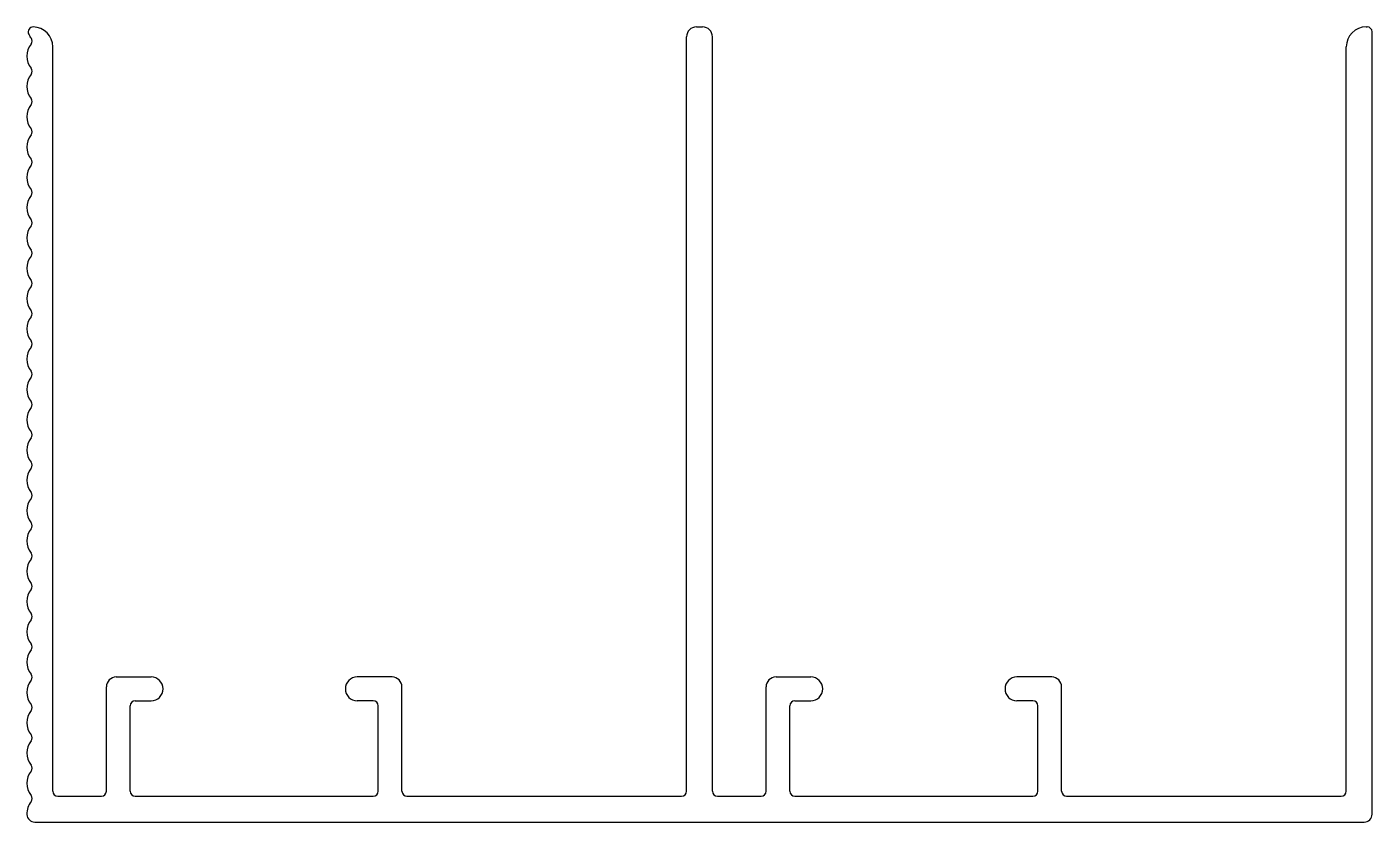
# Model space of a CAD drawing. Extents: x 2545.1 to 2612.8, y 1455.9 to 1495.9.
import ezdxf

# ---------------------------------------------------------------- set-up
doc = ezdxf.new("R2010")
doc.units = 0
doc.layers.get('0').update_dxf_attribs({"linetype": 'CONTINUOUS'})

msp = doc.modelspace()

# ---------------------------------------------------------------- linework, layer by layer
at = {"linetype": 'CONTINUOUS'}
for p, q in [((2578.78, 1495.91), (2579.08, 1495.91)), ((2612.48, 1495.91), (2612.53, 1495.91)), ((2612.78, 1456.31), (2612.78, 1495.66)), ((2546.38, 1457.46), (2546.38, 1494.91)), ((2578.28, 1457.46), (2578.28, 1495.41)), ((2579.58, 1457.46), (2579.58, 1495.41)), ((2611.48, 1457.46), (2611.48, 1494.91)), ((2549.58, 1463.21), (2551.33, 1463.21)), ((2563.456, 1463.21), (2561.706, 1463.21)), ((2582.78, 1463.21), (2584.53, 1463.21)), ((2596.656, 1463.21), (2594.906, 1463.21)), ((2549.08, 1457.46), (2549.08, 1462.71)), ((2563.956, 1457.46), (2563.956, 1462.71)), ((2582.28, 1457.46), (2582.28, 1462.71)), ((2597.156, 1457.46), (2597.156, 1462.71)), ((2550.28, 1457.46), (2550.28, 1461.76)), ((2550.53, 1462.01), (2551.33, 1462.01)), ((2562.506, 1462.01), (2561.706, 1462.01)), ((2562.756, 1457.46), (2562.756, 1461.76)), ((2583.48, 1457.46), (2583.48, 1461.76)), ((2583.73, 1462.01), (2584.53, 1462.01)), ((2595.706, 1462.01), (2594.906, 1462.01)), ((2595.956, 1457.46), (2595.956, 1461.76)), ((2546.63, 1457.21), (2548.83, 1457.21)), ((2550.53, 1457.21), (2562.506, 1457.21)), ((2564.206, 1457.21), (2578.03, 1457.21)), ((2579.83, 1457.21), (2582.03, 1457.21)), ((2583.73, 1457.21), (2595.706, 1457.21)), ((2597.406, 1457.21), (2611.23, 1457.21)), ((2545.481, 1455.91), (2612.38, 1455.91))]:
    msp.add_line(p, q, dxfattribs=at)
for centre, radius, start, end in [((2545.394, 1495.66), 0.25, 88.95648, 203.77702), ((2546.08, 1495.963), 1, 203.77702, 217.56178), ((2545.38, 1494.91), 1, 0, 88.95648), ((2578.78, 1495.41), 0.5, 90, 180), ((2579.08, 1495.41), 0.5, 0, 90), ((2612.48, 1494.91), 1, 90, 180), ((2612.53, 1495.66), 0.25, 0, 90), ((2546.08, 1494.439), 1, 142.43822, 217.56178), ((2545.089, 1495.201), 0.25, 322.43822, 37.56178), ((2546.08, 1492.915), 1, 142.43822, 217.56178), ((2545.089, 1493.677), 0.25, 322.43822, 37.56178), ((2545.089, 1492.153), 0.25, 322.43822, 37.56178), ((2546.08, 1491.391), 1, 142.43822, 217.56178), ((2545.089, 1490.629), 0.25, 322.43822, 37.56178), ((2546.08, 1489.866), 1, 142.43822, 217.56178), ((2546.08, 1488.342), 1, 142.43822, 217.56178), ((2545.089, 1489.104), 0.25, 322.43822, 37.56178), ((2546.08, 1486.818), 1, 142.43822, 217.56178), ((2545.089, 1487.58), 0.25, 322.43822, 37.56178), ((2545.089, 1486.056), 0.25, 322.43822, 37.56178), ((2546.08, 1485.294), 1, 142.43822, 217.56178), ((2545.089, 1484.532), 0.25, 322.43822, 37.56178), ((2546.08, 1483.77), 1, 142.43822, 217.56178), ((2546.08, 1482.246), 1, 142.43822, 217.56178), ((2545.089, 1483.008), 0.25, 322.43822, 37.56178), ((2546.08, 1480.722), 1, 142.43822, 217.56178), ((2545.089, 1481.484), 0.25, 322.43822, 37.56178), ((2545.089, 1479.96), 0.25, 322.43822, 37.56178), ((2546.08, 1479.198), 1, 142.43822, 217.56178), ((2545.089, 1478.436), 0.25, 322.43822, 37.56178), ((2546.08, 1477.674), 1, 142.43822, 217.56178), ((2546.08, 1476.15), 1, 142.43822, 217.56178), ((2545.089, 1476.912), 0.25, 322.43822, 37.56178), ((2546.08, 1474.626), 1, 142.43822, 217.56178), ((2545.089, 1475.388), 0.25, 322.43822, 37.56178), ((2545.089, 1473.864), 0.25, 322.43822, 37.56178), ((2546.08, 1473.102), 1, 142.43822, 217.56178), ((2545.089, 1472.34), 0.25, 322.43822, 37.56178), ((2546.08, 1471.578), 1, 142.43822, 217.56178), ((2546.08, 1470.054), 1, 142.43822, 217.56178), ((2545.089, 1470.816), 0.25, 322.43822, 37.56178), ((2546.08, 1468.53), 1, 142.43822, 217.56178), ((2545.089, 1469.292), 0.25, 322.43822, 37.56178), ((2545.089, 1467.768), 0.25, 322.43822, 37.56178), ((2546.08, 1467.006), 1, 142.43822, 217.56178), ((2545.089, 1466.244), 0.25, 322.43822, 37.56178), ((2546.08, 1465.482), 1, 142.43822, 217.56178), ((2546.08, 1463.958), 1, 142.43822, 217.56178), ((2545.089, 1464.72), 0.25, 322.43822, 37.56178), ((2546.08, 1462.434), 1, 142.43822, 217.56178), ((2545.089, 1463.196), 0.25, 322.43822, 37.56178), ((2549.58, 1462.71), 0.5, 90, 180), ((2551.33, 1462.61), 0.6, 270, 90), ((2561.706, 1462.61), 0.6, 90, 270), ((2563.456, 1462.71), 0.5, 0, 90), ((2582.78, 1462.71), 0.5, 90, 180), ((2584.53, 1462.61), 0.6, 270, 90), ((2594.906, 1462.61), 0.6, 90, 270), ((2596.656, 1462.71), 0.5, 0, 90), ((2545.089, 1461.672), 0.25, 322.43822, 37.56178), ((2550.53, 1461.76), 0.25, 90, 180), ((2562.506, 1461.76), 0.25, 0, 90), ((2583.73, 1461.76), 0.25, 90, 180), ((2595.706, 1461.76), 0.25, 0, 90), ((2546.08, 1460.91), 1, 142.43822, 217.56178), ((2545.089, 1460.148), 0.25, 322.43822, 37.56178), ((2546.08, 1459.386), 1, 142.43822, 217.56178), ((2546.08, 1457.862), 1, 142.43822, 217.56178), ((2545.089, 1458.624), 0.25, 322.43822, 37.56178), ((2546.08, 1456.338), 1, 142.43822, 182.59671), ((2545.089, 1457.1), 0.25, 322.43822, 37.56178), ((2546.63, 1457.46), 0.25, 180, 270), ((2548.83, 1457.46), 0.25, 270, 0), ((2550.53, 1457.46), 0.25, 180, 270), ((2562.506, 1457.46), 0.25, 270, 0), ((2564.206, 1457.46), 0.25, 180, 270), ((2578.03, 1457.46), 0.25, 270, 0), ((2579.83, 1457.46), 0.25, 180, 270), ((2582.03, 1457.46), 0.25, 270, 0), ((2583.73, 1457.46), 0.25, 180, 270), ((2595.706, 1457.46), 0.25, 270, 0), ((2597.406, 1457.46), 0.25, 180, 270), ((2611.23, 1457.46), 0.25, 270, 0), ((2545.481, 1456.31), 0.4, 182.59671, 270), ((2612.38, 1456.31), 0.4, 270, 0)]:
    msp.add_arc(centre, radius, start, end, dxfattribs=at)

doc.saveas('drawing.dxf')
